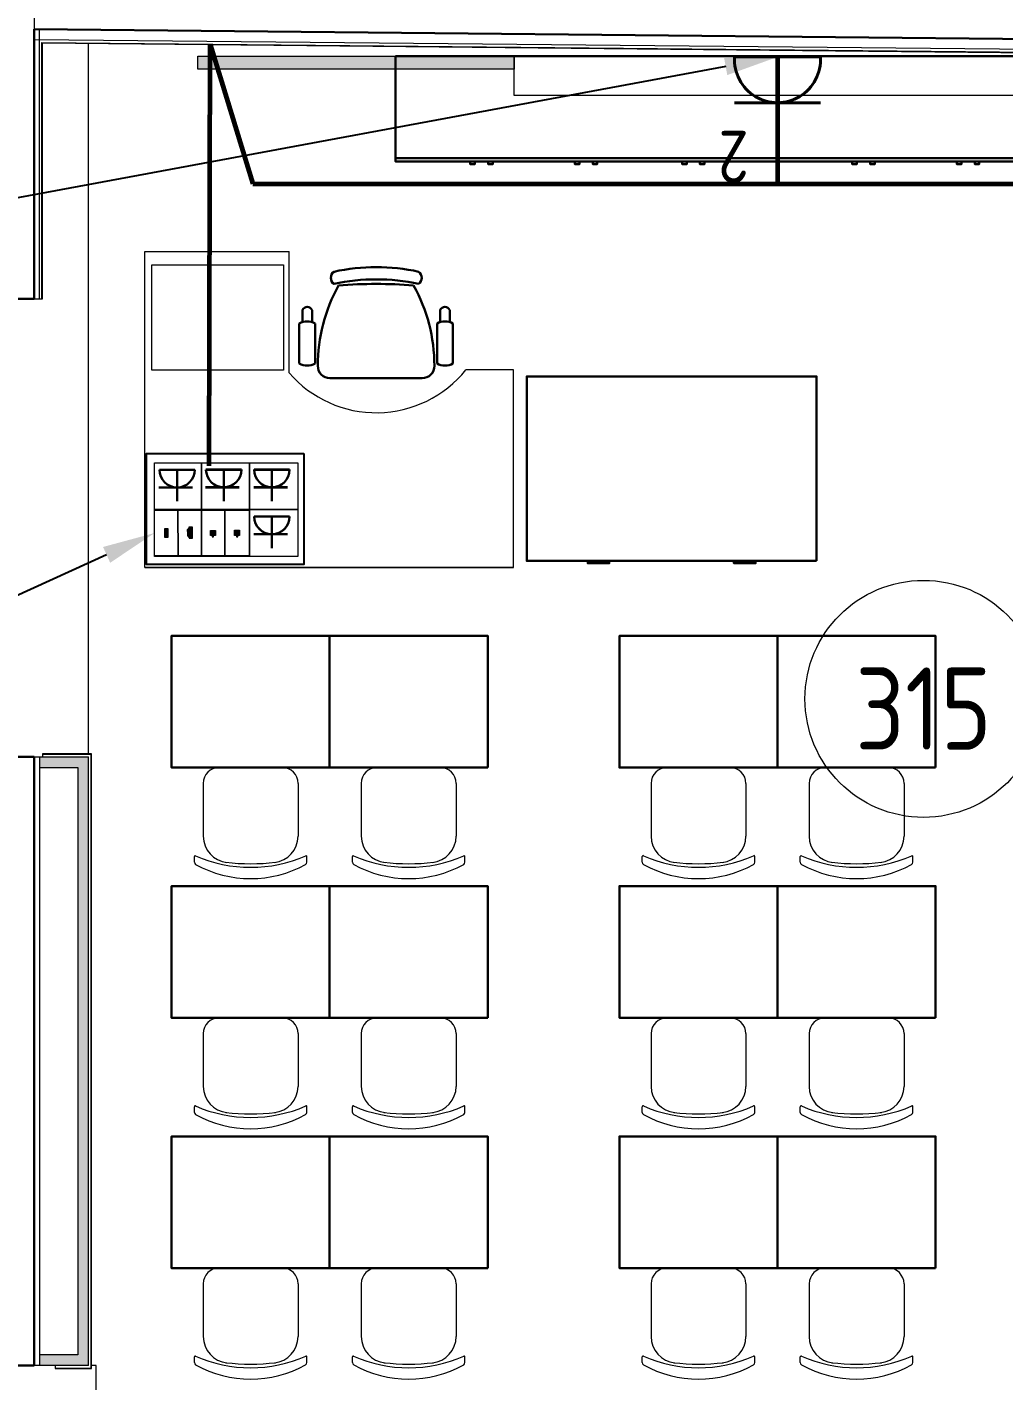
# Model space of a CAD drawing. Header units: millimetres. Extents: x -32 to 417638015, y -35 to 175284279.
# Drawn here: x 417125455 to 417129162, y 175263099 to 175268239 of the extents above; entities that cross this region are included whole.
import ezdxf
from ezdxf import colors
from ezdxf.entities.mleader import LeaderData, LeaderLine
from ezdxf.math import Vec2, Vec3

# ---------------------------------------------------------------- set-up
doc = ezdxf.new("R2010")
doc.units = ezdxf.units.MM
for name, color, linetype, lineweight in [('_ЭМ_В полу', 26, 'Кабель в трубе', 60), ('_ЭМ_гофра', 5, 'Continuous', 60), ('_ЭМ_ТХобщее_слой', 7, 'Continuous', 30), ('Аннотация', 7, 'Continuous', 18), ('Перекрытие', 7, 'Continuous', 18), ('Стены внутренние', 7, 'Continuous', 18), ('Стены несущие', 7, 'Continuous', 30), ('Стены отделка', 7, 'Continuous', 30), ('Стены штриховка', 7, 'Continuous', 9), ('ТХ', 5, 'Continuous', 0), ('ШТРИХОВКА', 252, 'Continuous', 15), ('Электро', 250, 'Continuous', 25), ('ЭМ', 5, 'Continuous', 40), ('ЭОМ_Кабель Быт. розеток', 5, 'Continuous', 30), ('ЭОМ_Кабель для СУП', 150, 'Continuous', 9)]:
    doc.layers.add(name, color=color, linetype=linetype, lineweight=lineweight)
for name, color, linetype in [('_ЭМ_Надписи', 7, 'Continuous'), ('PDF _СС_розетки', 7, 'Continuous'), ('ВНУТРЯНКА', 1, 'Continuous'), ('ЭОМ_Лотки рабочие', 5, 'Continuous')]:
    doc.layers.add(name, color=color, linetype=linetype)
doc.layers.add('PDF _ЭОМ _розетки', color=7, linetype='Continuous', true_color=0xeb0000)
doc.layers.add('Линии', color=7, linetype='Continuous', lineweight=9, true_color=0x00a600)
doc.styles.add('ELine', font='txt.shx')
doc.styles.add('GOST Common', font='GOST_Common.ttf', dxfattribs={"width": 0.9, "height": 349.9999999999996})
doc.styles.add('ЭОМ', font='isocpeur.ttf', dxfattribs={"width": 0.85, "height": 250})
doc.linetypes.add('TRAY', pattern='A,12.119257,["_",ELine,S=4.5,R=90,X=0,Y=-1.555839],0.750382,["_",ELine,S=4.5,R=0,X=0,Y=-0.8058489999999999],1.314849,["_",ELine,S=4.5,R=0,X=0,Y=-0.8058489999999999],2.250029,["_",ELine,S=4.5,R=90,X=0,Y=-1.555839],13.565483', length=30)
doc.linetypes.add('Кабель в трубе', pattern='A,8,[133,ltypeshp.shx,S=1,R=0,X=10,Y=1.3],-3,[130,ltypeshp.shx,S=1.5,R=-45,X=-1.5,Y=0],8', length=19)

# ---------------------------------------------------------------- blocks, each defined once
blk = doc.blocks.new('Стул ученич штабелир №5-7')
at = {"color": 0, "linetype": 'ByBlock', "lineweight": -2}
for p, q in [((-120.064222017827, -6.874120663269423e-05), (120.064222017827, 6.874120663269423e-05)), ((-120.0642220180016, -6.874130849610083e-05), (120.0642220177106, 6.874110476928763e-05)), ((-179.935777982173, -59.99993125879337), (-179.935777982173, -260.3112319844695)), ((-179.9357779823476, -59.99993125888795), (-179.9357779823476, -260.3112319845714)), ((180.064222017827, -59.99993125879337), (180.064222017827, -260.3112319844695)), ((180.0642220177106, -59.99993125888795), (180.0642220177106, -260.3112319845714)), ((-213.4357779821148, -359.0004116515302), (-213.4357779821148, -337.3406056039639)), ((-213.4357779822894, -359.0004116516247), (-213.4357779822894, -337.3406056040585)), ((213.564222017827, -359.0004116515302), (213.564222017827, -337.3406056039639)), ((213.5642220176524, -359.0004116516247), (213.5642220176524, -337.3406056040585))]:
    blk.add_line(p, q, dxfattribs=at)
for centre, radius, start, end in [((-119.9357779822312, -59.99993125879337), 60.00000000000227, 90, 180), ((-119.9357779823476, -59.99993125885157), 59.99999999995964, 90, 180), ((120.0642220178852, -59.99993125879337), 60.00000000000227, 0, 90), ((120.0642220177106, -59.99993125885157), 59.99999999995964, 0, 90), ((-79.93577798217302, -260.3112319844549), 100.0000000000176, 180, 264.2584419996841), ((-79.93577798234764, -260.3112319845568), 100.0000000000176, 180, 264.2584419996841), ((80.06422201782698, -260.3112319844549), 100.0000000000176, 275.7415580003159, 0), ((80.06422201765236, -260.3112319845568), 100.0000000000176, 275.7415580003159, 0), ((-210.435777982173, -337.3406056039494), 2.999999999983853, 63.89783268162118, 180), ((-210.4357779823476, -337.340605604044), 2.999999999983853, 63.89783268162118, 180), ((-203.435777982173, -359.0004116515447), 9.999999999989248, 180, 238.068250632605), ((-203.4357779823476, -359.0004116516466), 9.999999999989248, 180, 238.068250632605), ((0.06422201782697812, 142.3201924452005), 520.8201237039044, 246.3195110063149, 293.6804889936851), ((0.06422201765235513, 142.3201924450987), 520.8201237039044, 246.3195110063149, 293.6804889936851), ((0.06422201782697812, 435.5341415462426), 800.3966485555333, 263.2469772545854, 276.7530227454146), ((0.06422201765235513, 435.5341415461407), 800.3966485555333, 263.2469772545854, 276.7530227454146), ((203.564222017827, -359.0004116515447), 9.999999999989248, 301.931749367395, 0), ((203.5642220176524, -359.0004116516466), 9.999999999989248, 301.931749367395, 0), ((210.564222017827, -337.3406056039494), 2.999999999983853, 0, 116.1021673183788), ((210.5642220176524, -337.340605604044), 2.999999999983853, 0, 116.1021673183788), ((0.06422201782697812, 9.04909030158342), 430.5490215606072, 240.9916647866204, 299.0083352133797), ((0.06422201765235513, 9.049090301488832), 430.5490215606072, 240.9916647866204, 299.0083352133797)]:
    blk.add_arc(centre, radius, start, end, dxfattribs=at)
blk = doc.blocks.new('ТХ 3 этаж')
at = {"lineweight": 0}
h = blk.add_hatch(color=8, dxfattribs=at)
h.dxf.hatch_style = 1
h.paths.add_polyline_path([(2922.338593107823, 36469.92733539402), (2922.338593107823, 36419.92733539402), (1722.338593107823, 36419.92733539402), (1722.338593107823, 36469.92733539402)])
at = {"color": 8, "linetype": 'Continuous'}
for p, q in [((2472.338593107823, 36081.95482978265), (3922.338593107823, 36081.95482978265)), ((3922.338593107823, 36081.95482978265), (5372.338593107823, 36081.95482978265)), ((2119.181635890738, 35505.59457205894), (2119.202445652918, 35459.98352606368)), ((2155.927636401844, 35505.52037082083), (2155.922887542867, 35459.80755600292)), ((2641.609158208943, 35505.51928840444), (2641.616026802105, 35459.80647356069)), ((2678.357482541003, 35505.59332584875), (2678.336469476228, 35459.98227994662)), ((2107.164428974385, 35454.18807078718), (2107.16409204423, 35303.00714737229)), ((2167.391623633332, 35454.18793656171), (2167.391286703176, 35303.00701314659)), ((2630.147265663487, 35454.18690523907), (2630.146928733331, 35303.00598182395)), ((2690.372136832098, 35454.18677101849), (2690.371799901943, 35303.00584760361)), ((2223.689333705814, 35246.74426468794), (2573.848630950903, 35246.74348430388))]:
    blk.add_line(p, q, dxfattribs=at)
at = {"color": 8, "linetype": 'Continuous', "lineweight": 5}
for p, q in [((1520.450251940812, 34528.3391016224), (1520.450251940812, 35728.3391016224)), ((1520.450251940812, 35728.3391016224), (2068.3708270762, 35728.3391016224)), ((2068.3708270762, 35267.36527407204), (2068.3708270762, 35728.3391016224)), ((2920.450251940812, 35278.3391016224), (2739.55457325856, 35278.33910162246)), ((2920.450251940812, 34528.33910161076), (2920.450251940812, 35278.33910161076)), ((2920.450251940812, 34528.3391016224), (2920.450251940812, 35278.3391016224)), ((2920.450251940812, 34528.33910161076), (1520.450251940812, 34528.3391016224)), ((1520.450251940812, 34528.3391016224), (2920.450251940812, 34528.3391016224))]:
    blk.add_line(p, q, dxfattribs=at)
at = {"color": 8, "lineweight": 0}
blk.add_lwpolyline([(2922.338593107823, 36469.92733539402), (2922.338593107823, 36419.92733539402), (1722.338593107823, 36419.92733539402), (1722.338593107823, 36469.92733539402), (2922.338593107823, 36469.92733539402)], dxfattribs=at)
at = {"color": 8, "linetype": 'Continuous'}
for points in [[(2472.338593107823, 36469.92733539402), (2472.338593107823, 36069.92733539402), (3922.338593107823, 36069.92733539402), (3922.338593107823, 36469.92733539402)], [(3922.338593107823, 36469.92733539402), (3922.338593107823, 36069.92733539402), (5372.338593107823, 36069.92733539402), (5372.338593107823, 36469.92733539402)], [(2773.681003302976, 36069.92733539402), (2756.303333513148, 36069.92733539402), (2756.303333513148, 36059.70590186812), (2773.681003302976, 36059.70590186812)], [(2841.359557517513, 36069.92733539402), (2823.981887727685, 36069.92733539402), (2823.981887727685, 36059.70590186812), (2841.359557517513, 36059.70590186812)], [(3170.570452174346, 36069.92733539402), (3153.192782384518, 36069.92733539402), (3153.192782384518, 36059.70590186812), (3170.570452174346, 36059.70590186812)], [(3238.249006388884, 36069.92733539402), (3220.871336599055, 36069.92733539402), (3220.871336599055, 36059.70590186812), (3238.249006388884, 36059.70590186812)], [(3577.593226135417, 36069.92733539402), (3560.215556345589, 36069.92733539402), (3560.215556345589, 36059.70590186812), (3577.593226135417, 36059.70590186812)], [(3645.271780349954, 36069.92733539402), (3627.894110560126, 36069.92733539402), (3627.894110560126, 36059.70590186812), (3645.271780349954, 36059.70590186812)], [(4223.681003302976, 36069.92733539402), (4206.303333513148, 36069.92733539402), (4206.303333513148, 36059.70590186812), (4223.681003302976, 36059.70590186812)], [(4291.359557517513, 36069.92733539402), (4273.981887727685, 36069.92733539402), (4273.981887727685, 36059.70590186812), (4291.359557517513, 36059.70590186812)], [(4620.570452174346, 36069.92733539402), (4603.192782384518, 36069.92733539402), (4603.192782384518, 36059.70590186812), (4620.570452174346, 36059.70590186812)], [(4688.249006388884, 36069.92733539402), (4670.871336599055, 36069.92733539402), (4670.871336599055, 36059.70590186812), (4688.249006388884, 36059.70590186812)], [(4070.450251940812, 34553.3391016224), (2970.450251940812, 34553.3391016224), (2970.450251940812, 35253.3391016224), (4070.450251940812, 35253.3391016224)]]:
    blk.add_lwpolyline(points, close=True, dxfattribs=at)
at = {"color": 8, "linetype": 'Continuous', "lineweight": 5}
for points in [[(4922.338593107823, 36319.92733539408), (2922.338593107823, 36319.92733539408), (2922.338593107823, 36469.92733539402), (4922.338593107823, 36469.92733539402)], [(1546.867960969277, 35677.08418101066), (2046.867960969277, 35677.08418101066), (2046.867960969277, 35277.08418101066), (1546.867960969277, 35277.08418101066)]]:
    blk.add_lwpolyline(points, close=True, dxfattribs=at)
at = {"color": 8, "linetype": 'Continuous'}
for points in [[(3283.725840869301, 34553.3391016224), (3283.725840869301, 34544.34938130836), (3201.905289170274, 34544.34938130836), (3201.905289170274, 34553.3391016224)], [(3757.174663012323, 34553.3391016224), (3757.174663012323, 34544.34938130836), (3838.995214711351, 34544.34938130836), (3838.995214711351, 34553.3391016224)]]:
    blk.add_lwpolyline(points, dxfattribs=at)
at = {"color": 8}
for points in [[(2222.450251940812, 33768.33910162229), (1622.450251940812, 33768.33910162229), (1622.450251940812, 34268.3391016224), (2222.450251940812, 34268.3391016224)], [(2822.450251941278, 33768.33910162229), (2222.450251941278, 33768.33910162229), (2222.450251941278, 34268.3391016224), (2822.450251941278, 34268.3391016224)], [(3922.450251941278, 33768.33910162229), (3322.450251941278, 33768.33910162229), (3322.450251941278, 34268.3391016224), (3922.450251941278, 34268.3391016224)], [(4522.450251941744, 33768.33910162229), (3922.450251941744, 33768.33910162229), (3922.450251941744, 34268.3391016224), (4522.450251941744, 34268.3391016224)], [(2222.450251940812, 32818.33910162229), (1622.450251940812, 32818.33910162229), (1622.450251940812, 33318.3391016224), (2222.450251940812, 33318.3391016224)], [(2822.450251941278, 32818.33910162229), (2222.450251941278, 32818.33910162229), (2222.450251941278, 33318.3391016224), (2822.450251941278, 33318.3391016224)], [(3922.450251941278, 32818.33910162229), (3322.450251941278, 32818.33910162229), (3322.450251941278, 33318.3391016224), (3922.450251941278, 33318.3391016224)], [(4522.450251941744, 32818.33910162229), (3922.450251941744, 32818.33910162229), (3922.450251941744, 33318.3391016224), (4522.450251941744, 33318.3391016224)], [(2222.450251940812, 31868.33910162182), (1622.450251940812, 31868.33910162182), (1622.450251940812, 32368.33910162194), (2222.450251940812, 32368.33910162194)], [(2822.450251941278, 31868.33910162182), (2222.450251941278, 31868.33910162182), (2222.450251941278, 32368.33910162194), (2822.450251941278, 32368.33910162194)], [(3922.450251941278, 31868.33910162182), (3322.450251941278, 31868.33910162182), (3322.450251941278, 32368.33910162194), (3922.450251941278, 32368.33910162194)], [(4522.450251941744, 31868.33910162182), (3922.450251941744, 31868.33910162182), (3922.450251941744, 32368.33910162194), (4522.450251941744, 32368.33910162194)]]:
    blk.add_lwpolyline(points, close=True, dxfattribs=at)
at = {"color": 8, "linetype": 'Continuous'}
for centre, radius, start, end in [((2254.836571962689, 35627.89095458743), 28.12327221800075, 124.29147231177, 235.7082723040991), ((2399.481464443379, 34874.57415110158), 747.5137961953538, 77.6019923053718, 102.3977723137098), ((2399.48156800837, 34921.04395910219), 747.5137961953548, 77.6019923053718, 102.3977723137098), ((2544.129714688868, 35627.89030985307), 28.12280751992464, 304.2900723023849, 55.70964231347127), ((2802.17581709387, 35295.21307632729), 624.4633710530684, 150.9067723083456, 180.1214723106648), ((2399.479164840828, 33842.73994633631), 1761.918570076576, 85.39382231398093, 94.65462231093323), ((1995.37165757746, 35295.21789495274), 624.4533800444574, 359.8779723083235, 29.10589230429229), ((2137.569719765219, 35497.00133418251), 20.23648610886494, 24.8954523088358, 155.335372313315), ((2659.999565904378, 35497.07428921043), 20.23648610886201, 24.8954523088358, 155.335372313315), ((2137.279076571926, 35404.16813468921), 58.38480618133872, 58.9509823097884, 121.0487723109842), ((2660.259589770925, 35404.16696914617), 58.38485265115693, 58.95101230724548, 121.0487723109842), ((2137.27896259597, 35353.02694923949), 58.38482941624959, 238.9509723039595, 301.0487723109841), ((2223.094621370896, 35292.15618883498), 45.41608186922892, 177.8134723070786, 270.7478723090622), ((2574.441222209891, 35292.15517345571), 45.4158030504315, 269.2518723107988, 2.186637302556268), ((2660.259475794795, 35353.0257836965), 58.38480618134817, 238.9509723039595, 301.0487723109841)]:
    blk.add_arc(centre, radius, start, end, dxfattribs=at)
at = {"color": 8, "linetype": 'Continuous', "lineweight": 5}
blk.add_arc((2399.386860942177, 35552.72071129642), 437.0347128431037, 220.763286195209, 321.1101143180343, dxfattribs=at)
at = {"layer": 'ТХ', "color": 8, "lineweight": 0}
for p in [(1922.450251940812, 33768.33910162229), (2522.450251941278, 33768.33910162229), (3622.450251941278, 33768.33910162229), (4222.450251941744, 33768.33910162229), (1922.450251940812, 32818.33910162229), (2522.450251941278, 32818.33910162229), (3622.450251941278, 32818.33910162229), (4222.450251941744, 32818.33910162229), (1922.450251940812, 31868.33910162229), (2522.450251941278, 31868.33910162229), (3622.450251941278, 31868.33910162229), (4222.450251941744, 31868.33910162229)]:
    blk.add_blockref('Стул ученич штабелир №5-7', p, dxfattribs=at)
blk = doc.blocks.new('План 3 этажа')
at = {"layer": 'Стены внутренние'}
for points in [[(-5890.4450019293, 33887.15529241611), (-5744.233739516174, 33887.15529241611), (-5744.233739516174, 33927.15529241611), (-5890.4450019293, 33927.15529241611), (-5890.4450019293, 33911.67296188835)], [(-5704.233739516174, 31657.15477020886), (-5704.233739516174, 33927.15529241611), (-5744.233739516174, 33926.16902250962), (-5744.233739516174, 31657.15477020886)], [(-5890.4450019293, 31617.15477020885), (-5704.233739516174, 31618.15477020886), (-5704.233739516174, 31657.15477020886), (-5890.4450019293, 31657.15477020886), (-5890.4450019293, 31618.15477020886)]]:
    blk.add_hatch(color=8, dxfattribs=at).paths.add_polyline_path(points)
at = {"layer": 'Линии', "color": 8}
blk.add_circle((-2534.243438253921, 34147.82671357522), 450.0000000000006, dxfattribs=at)
at = {"layer": 'Перекрытие', "color": 8}
for p, q in [((-5704.233739516174, 33939.15529241606), (-5704.233739516116, 36636.51116681625)), ((-5830.4450019293, 31616.67477020882), (-6240.445001930231, 31616.67477020882)), ((-5674.233739516174, 31616.67477020882), (-5692.329739516194, 31616.67477020882)), ((-5674.233739516174, 29028.13310999394), (-5674.233739516174, 31616.67477020882))]:
    blk.add_line(p, q, dxfattribs=at)
at = {"layer": 'Стены несущие', "color": 8}
for p, q in [((-5910.4450019293, 36690.51132294663), (247.3426762535237, 36629.15373797668)), ((-5910.4450019293, 36690.51132294663), (-5910.4450019293, 35667.15529241607)), ((-6240.445001930289, 35667.15529241607), (-5910.4450019293, 35667.15529241607)), ((-5910.4450019293, 33927.15529241606), (-6240.445001930289, 33927.15529241606)), ((-5910.4450019293, 31617.15477020882), (-5910.4450019293, 33927.15529241606)), ((-6240.445001930289, 31617.15477020882), (-5910.4450019293, 31617.15477020882))]:
    blk.add_line(p, q, dxfattribs=at)
at = {"layer": 'Стены отделка', "color": 8, "lineweight": 9}
for p, q in [((-5890.4450019293, 36690.08818086299), (-5910.4450019293, 36690.08818086299)), ((-5908.878738684463, 36690.49571634646), (-5909.27728791954, 36650.4977019144)), ((227.3426762535237, 36589.35103682006), (-5909.27728791954, 36650.4977019144)), ((-5890.4450019293, 36640.3095563536), (-5890.4450019293, 36690.08818086299)), ((-5878.4450019293, 36638.18988636434), (215.3426762535237, 36577.47001182604)), ((-5878.4450019293, 35667.15529241607), (-5878.4450019293, 36638.18988636434)), ((-5910.4450019293, 35667.15529241607), (-5878.4450019293, 35667.15529241607)), ((-5890.4450019293, 35668.15529241607), (-5890.4450019293, 35667.15529241607)), ((-5910.4450019293, 33927.15529241606), (-5704.233739516174, 33927.15529241606)), ((-5890.4450019293, 33927.15529241607), (-5890.4450019293, 31657.15477020882)), ((-5694.233739516174, 33939.15529241606), (-5878.4450019293, 33939.15529241606)), ((-5878.4450019293, 33939.15529241606), (-5878.4450019293, 33927.15529241606)), ((-5704.233739516174, 31617.15477020882), (-5704.233739516174, 33927.15529241606)), ((-5692.233739516174, 31607.15477020882), (-5692.233739516174, 33937.15529241606)), ((-5890.4450019293, 33887.15529241607), (-5744.233739516174, 33887.15529241606)), ((-5744.233739516174, 33887.15529241606), (-5744.233739516174, 31657.15477020882)), ((-5910.4450019293, 31617.15477020882), (-5910.4450019293, 31617.15477020882)), ((-5704.233739516174, 31617.15477020882), (-5910.4450019293, 31617.15477020882)), ((-5744.233739516174, 31657.15477020882), (-5890.4450019293, 31657.15477020882)), ((-5890.4450019293, 31657.15477020882), (-5890.4450019293, 31617.15477020882)), ((-5830.4450019293, 31617.15477020882), (-5830.4450019293, 31605.15477020882)), ((-5830.4450019293, 31605.15477020882), (-5694.233739516174, 31605.15477020882))]:
    blk.add_line(p, q, dxfattribs=at)
at = {"layer": 'Стены штриховка', "color": 8}
for p, q in [((-5910.4450019293, 37070.53018677846), (-5910.4450019293, 36690.51132294663)), ((-5890.4450019293, 35668.15529241607), (-5890.4450019293, 36640.3095563536)), ((-5880.4450019293, 36640.20991409865), (217.3426762535237, 36579.45018265837)), ((-5880.4450019293, 35667.15529241607), (-5880.4450019293, 36640.20991409865)), ((-5692.233739516174, 33937.15529241606), (-5878.4450019293, 33937.15529241606)), ((-5694.233739516174, 31605.15477020882), (-5694.233739516174, 33939.15529241606)), ((-5692.233739516174, 33939.15529241606), (-5694.233739516174, 33939.15529241606)), ((-5692.233739516174, 33937.15529241606), (-5692.233739516174, 33939.15529241606)), ((-5830.4450019293, 31607.15477020882), (-5692.233739516174, 31607.15477020882)), ((-5694.233739516174, 31605.15477020882), (-5692.233739516174, 31605.15477020882)), ((-5692.233739516174, 31605.15477020882), (-5692.233739516174, 31607.15477020882))]:
    blk.add_line(p, q, dxfattribs=at)
at = {"layer": 'ЭОМ_Лотки рабочие'}
blk.add_blockref('ТХ 3 этаж', (-7010.895253870607, 118.5421783487909), dxfattribs=at)
at = {"layer": 'Аннотация', "color": 8, "lineweight": 9, "insert": (-2534.243438253921, 34110.87859331648), "char_height": 312.5000000000001, "width": 305.5054213721061, "attachment_point": 5, "line_spacing_factor": 1.022765581104984, "style": 'GOST Common'}
blk.add_mtext('315', dxfattribs=at)
blk = doc.blocks.new('_ЭМ_ТХ2_3 этаж_нов')
at = {"lineweight": 0}
h = blk.add_hatch(color=8, dxfattribs=at)
h.dxf.hatch_style = 1
h.paths.add_polyline_path([(1904.535309945524, 36434.56770345082), (1904.535309945524, 36384.56770345082), (704.5353099455242, 36384.56770345082), (704.5353099455242, 36434.56770345082)])
at = {"color": 8, "linetype": 'Continuous'}
for p, q in [((1454.535309945524, 36046.59519783945), (2904.535309945524, 36046.59519783945)), ((2904.535309945524, 36046.59519783945), (4354.535309945524, 36046.59519783945)), ((1101.378352728439, 35470.23494011573), (1101.399162490619, 35424.62389412046)), ((1138.124353239546, 35470.16073887762), (1138.119604380568, 35424.44792405971)), ((1623.805875046644, 35470.15965646123), (1623.812743639806, 35424.44684161748)), ((1660.554199378705, 35470.23369390554), (1660.533186313929, 35424.62264800341)), ((1089.361145812087, 35418.82843884396), (1089.360808881931, 35267.64751542908)), ((1149.588340471033, 35418.8283046185), (1149.588003540877, 35267.64738120338)), ((1612.343982501188, 35418.82727329586), (1612.343645571033, 35267.64634988074)), ((1672.5688536698, 35418.82713907528), (1672.568516739644, 35267.6462156604)), ((1205.886050543515, 35211.38463274472), (1556.045347788604, 35211.38385236067))]:
    blk.add_line(p, q, dxfattribs=at)
at = {"color": 8, "linetype": 'Continuous', "lineweight": 5}
for p, q in [((502.6469687785138, 34492.97946967917), (502.6469687785138, 35692.97946967917)), ((502.6469687785138, 35692.97946967917), (1050.567543913901, 35692.97946967917)), ((1050.567543913901, 35232.0056421288), (1050.567543913901, 35692.97946967917)), ((1902.646968778514, 35242.97946967917), (1721.751290096261, 35242.97946967922)), ((1902.646968778514, 34492.97946966752), (1902.646968778514, 35242.97946966752)), ((1902.646968778514, 34492.97946967917), (1902.646968778514, 35242.97946967917)), ((1902.646968778514, 34492.97946966752), (502.6469687785138, 34492.97946967917)), ((502.6469687785138, 34492.97946967917), (1902.646968778514, 34492.97946967917))]:
    blk.add_line(p, q, dxfattribs=at)
at = {"color": 8, "lineweight": 0}
blk.add_lwpolyline([(1904.535309945524, 36434.56770345082), (1904.535309945524, 36384.56770345082), (704.5353099455242, 36384.56770345082), (704.5353099455242, 36434.56770345082), (1904.535309945524, 36434.56770345082)], dxfattribs=at)
at = {"color": 8, "linetype": 'Continuous'}
for points in [[(1454.535309945524, 36434.56770345082), (1454.535309945524, 36034.56770345082), (2904.535309945524, 36034.56770345082), (2904.535309945524, 36434.56770345082)], [(2904.535309945524, 36434.56770345082), (2904.535309945524, 36034.56770345082), (4354.535309945524, 36034.56770345082), (4354.535309945524, 36434.56770345082)], [(1755.877720140677, 36034.56770345082), (1738.500050350849, 36034.56770345082), (1738.500050350849, 36024.34626992491), (1755.877720140677, 36024.34626992491)], [(1823.556274355215, 36034.56770345082), (1806.178604565386, 36034.56770345082), (1806.178604565386, 36024.34626992491), (1823.556274355215, 36024.34626992491)], [(2152.767169012048, 36034.56770345082), (2135.389499222219, 36034.56770345082), (2135.389499222219, 36024.34626992491), (2152.767169012048, 36024.34626992491)], [(2220.445723226585, 36034.56770345082), (2203.068053436757, 36034.56770345082), (2203.068053436757, 36024.34626992491), (2220.445723226585, 36024.34626992491)], [(2559.789942973119, 36034.56770345082), (2542.41227318329, 36034.56770345082), (2542.41227318329, 36024.34626992491), (2559.789942973119, 36024.34626992491)], [(2627.468497187656, 36034.56770345082), (2610.090827397828, 36034.56770345082), (2610.090827397828, 36024.34626992491), (2627.468497187656, 36024.34626992491)], [(3205.877720140677, 36034.56770345082), (3188.500050350849, 36034.56770345082), (3188.500050350849, 36024.34626992491), (3205.877720140677, 36024.34626992491)], [(3273.556274355215, 36034.56770345082), (3256.178604565386, 36034.56770345082), (3256.178604565386, 36024.34626992491), (3273.556274355215, 36024.34626992491)], [(3602.767169012048, 36034.56770345082), (3585.389499222219, 36034.56770345082), (3585.389499222219, 36024.34626992491), (3602.767169012048, 36024.34626992491)], [(3670.445723226585, 36034.56770345082), (3653.068053436757, 36034.56770345082), (3653.068053436757, 36024.34626992491), (3670.445723226585, 36024.34626992491)], [(3052.646968778514, 34517.97946967917), (1952.646968778514, 34517.97946967917), (1952.646968778514, 35217.97946967917), (3052.646968778514, 35217.97946967917)]]:
    blk.add_lwpolyline(points, close=True, dxfattribs=at)
at = {"color": 8, "linetype": 'Continuous', "lineweight": 5}
for points in [[(3904.535309945524, 36284.56770345083), (1904.535309945524, 36284.56770345083), (1904.535309945524, 36434.56770345082), (3904.535309945524, 36434.56770345082)], [(529.0646778069786, 35641.72454906742), (1029.064677806979, 35641.72454906742), (1029.064677806979, 35241.72454906742), (529.0646778069786, 35241.72454906742)]]:
    blk.add_lwpolyline(points, close=True, dxfattribs=at)
at = {"color": 8, "linetype": 'Continuous'}
for points in [[(2265.922557707003, 34517.97946967917), (2265.922557707003, 34508.98974936512), (2184.102006007975, 34508.98974936512), (2184.102006007975, 34517.97946967917)], [(2739.371379850025, 34517.97946967917), (2739.371379850025, 34508.98974936512), (2821.191931549052, 34508.98974936512), (2821.191931549052, 34517.97946967917)]]:
    blk.add_lwpolyline(points, dxfattribs=at)
at = {"color": 8}
for points in [[(1204.646968778514, 33732.97946967906), (604.6469687785138, 33732.97946967906), (604.6469687785138, 34232.97946967917), (1204.646968778514, 34232.97946967917)], [(1804.646968778979, 33732.97946967906), (1204.646968778979, 33732.97946967906), (1204.646968778979, 34232.97946967917), (1804.646968778979, 34232.97946967917)], [(2904.646968778979, 33732.97946967906), (2304.646968778979, 33732.97946967906), (2304.646968778979, 34232.97946967917), (2904.646968778979, 34232.97946967917)], [(3504.646968779445, 33732.97946967906), (2904.646968779445, 33732.97946967906), (2904.646968779445, 34232.97946967917), (3504.646968779445, 34232.97946967917)], [(1204.646968778514, 32782.97946967906), (604.6469687785138, 32782.97946967906), (604.6469687785138, 33282.97946967917), (1204.646968778514, 33282.97946967917)], [(1804.646968778979, 32782.97946967906), (1204.646968778979, 32782.97946967906), (1204.646968778979, 33282.97946967917), (1804.646968778979, 33282.97946967917)], [(2904.646968778979, 32782.97946967906), (2304.646968778979, 32782.97946967906), (2304.646968778979, 33282.97946967917), (2904.646968778979, 33282.97946967917)], [(3504.646968779445, 32782.97946967906), (2904.646968779445, 32782.97946967906), (2904.646968779445, 33282.97946967917), (3504.646968779445, 33282.97946967917)], [(1204.646968778514, 31832.9794696786), (604.6469687785138, 31832.9794696786), (604.6469687785138, 32332.9794696787), (1204.646968778514, 32332.9794696787)], [(1804.646968778979, 31832.9794696786), (1204.646968778979, 31832.9794696786), (1204.646968778979, 32332.9794696787), (1804.646968778979, 32332.9794696787)], [(2904.646968778979, 31832.9794696786), (2304.646968778979, 31832.9794696786), (2304.646968778979, 32332.9794696787), (2904.646968778979, 32332.9794696787)], [(3504.646968779445, 31832.9794696786), (2904.646968779445, 31832.9794696786), (2904.646968779445, 32332.9794696787), (3504.646968779445, 32332.9794696787)]]:
    blk.add_lwpolyline(points, close=True, dxfattribs=at)
at = {"color": 8, "linetype": 'Continuous'}
for centre, radius, start, end in [((1381.678284846072, 34885.68432715898), 747.5137961953548, 77.60199230510328, 102.3977723139783), ((1237.03328880039, 35592.53132264422), 28.12327221800075, 124.2914723101201, 235.7082723052254), ((1381.67818128108, 34839.21451915837), 747.5137961953538, 77.60199230510328, 102.3977723139783), ((1526.32643152657, 35592.53067790986), 28.12280751992464, 304.2900723028869, 55.70964231442149), ((1784.372533931572, 35259.85344438408), 624.4633710530684, 150.9067723080416, 180.1214723106643), ((1381.67588167853, 33807.3803143931), 1761.918570076576, 85.3938223140479, 94.65462231089937), ((977.5683744151611, 35259.85826300955), 624.4533800444574, 359.877972308325, 29.105892302794), ((1119.76643660292, 35461.6417022393), 20.23648610886494, 24.89545231006347, 155.3353723118577), ((1642.196282742079, 35461.71465726722), 20.23648610886201, 24.89545231006347, 155.3353723118577), ((1119.475793409627, 35368.80850274596), 58.38480618133872, 58.95098230891718, 121.048772312377), ((1642.456306608627, 35368.80733720296), 58.38485265115693, 58.95101230680429, 121.048772312377), ((1119.475679433672, 35317.66731729628), 58.38482941624959, 238.9509723045934, 301.048772312377), ((1642.456192632497, 35317.66615175329), 58.38480618134817, 238.9509723045934, 301.048772312377), ((1205.291338208597, 35256.79655689174), 45.41608186922892, 177.8134723070741, 270.7478723090622), ((1556.637939047592, 35256.79554151246), 45.4158030504315, 269.2518723108097, 2.186637302555273)]:
    blk.add_arc(centre, radius, start, end, dxfattribs=at)
at = {"color": 8, "linetype": 'Continuous', "lineweight": 5}
blk.add_arc((1381.583577779878, 35517.36107935318), 437.0347128431037, 220.7632861937344, 321.1101143198557, dxfattribs=at)
at = {"layer": 'ТХ', "color": 8, "lineweight": 0}
for p in [(904.6469687785138, 33732.97946967906), (1504.646968778979, 33732.97946967906), (2604.646968778979, 33732.97946967906), (3204.646968779445, 33732.97946967906), (904.6469687785138, 32782.97946967906), (1504.646968778979, 32782.97946967906), (2604.646968778979, 32782.97946967906), (3204.646968779445, 32782.97946967906), (904.6469687785138, 31832.97946967906), (1504.646968778979, 31832.97946967906), (2604.646968778979, 31832.97946967906), (3204.646968779445, 31832.97946967906)]:
    blk.add_blockref('Стул ученич штабелир №5-7', p, dxfattribs=at)
blk = doc.blocks.new('розетк для люка')
at = {"layer": 'ВНУТРЯНКА', "color": 5, "lineweight": 30, "ltscale": 100, "transparency": 33554687}
blk.add_line((-67.11747854948044, -58.844417036511), (-67.11747854948044, 69.0245871595107), dxfattribs=at)
at = {"layer": 'Электро', "color": 5, "lineweight": 30, "transparency": 33554687}
for p, q in [((0, 67.26808135141619), (0, -67.26808135141619)), ((0, 0.0003593091387301683), (-120.061785097234, 0.0003593091387301683))]:
    blk.add_line(p, q, dxfattribs=at)
blk.add_ellipse((0.1495329299941659, 0), major_axis=(47.56583400309081, 47.56583400309035), ratio=0.9999999999999749, start_param=0.7876211000824064, end_param=3.924767880302308, dxfattribs=at)
blk = doc.blocks.new('Люк на 6 мест')
h = blk.add_hatch(color=256)
h.dxf.hatch_style = 1
h.paths.add_polyline_path([(-284.6164134591818, 515.7474190315988), (-284.5652974923141, 526.8375173213717), (-319.1556172966957, 526.9969494201068), (-319.2067332635634, 515.906851130334)])
h = blk.add_hatch(color=256)
h.dxf.hatch_style = 1
h.paths.add_polyline_path([(-323.7025677859856, 435.0548833542289), (-323.7022941317482, 435.1142552340189), (-313.005850428257, 442.7868896221062), (-289.0984504525622, 442.7241952550849), (-279.4343289099706, 434.9577158932825), (-279.4340552561989, 435.0170877726068), (-279.3240828458293, 422.808255480255), (-323.5925953751503, 422.8460510616442)])
h = blk.add_hatch(color=256)
h.dxf.hatch_style = 1
h.paths.add_polyline_path([(-311.7315014389605, 334.8334641364127), (-311.7421021068731, 341.7084559640571), (-317.2420955689886, 341.6999754296339), (-317.2505761034117, 347.1999688908181), (-311.750582641529, 347.2084494252413), (-311.7611833096744, 354.0834412533513), (-292.5112061932014, 354.1131231245308), (-292.4815243222547, 334.8631460071265)])
h = blk.add_hatch(color=256)
h.dxf.hatch_style = 1
h.paths.add_polyline_path([(-311.2660800683661, 243.1889807875316), (-311.2766807362786, 250.063972615176), (-316.7766741983942, 250.0554920807529), (-316.7851547328173, 255.5554855419371), (-311.2851612709346, 255.5639660763602), (-311.29576193908, 262.4389579044703), (-292.0457848226069, 262.4686397756498), (-292.0161029516603, 243.2186626582454)])
for p, q in [((-323.7025677855199, 435.0548833542289), (-323.7022941317482, 435.1142552340189)), ((-323.5925953751503, 422.8460510616442), (-323.7025677855199, 435.0548833542289)), ((-279.3240828458293, 422.808255480255), (-323.5925953751503, 422.8460510616442)), ((-289.0984504525622, 442.7241952550849), (-296.8204412725827, 442.7122885844456)), ((-296.8204412725827, 442.7122885844456), (-296.8085346021762, 434.9902977641923)), ((-289.0865437821558, 435.0022044345988), (-289.0984504525622, 442.7241952550849)), ((-289.0865437821558, 435.0022044345988), (-279.4340552561989, 435.0170877726068)), ((-279.4340552561989, 435.0170877726068), (-279.3240828458293, 422.808255480255))]:
    blk.add_line(p, q)
for points in [[(-215.4657629050489, 477.0801654207753), (-388.3062678503629, 476.7635674309568), (-388.3062678503629, 565.6642030309304), (-215.4657629050489, 565.9808010207489)], [(-284.5652974918485, 526.8375173213717), (-284.6164134587161, 515.7474190315988), (-319.2067332635634, 515.906851130334), (-319.1556172966957, 526.9969494201068)], [(-215.4657629050489, 388.1795298208017), (-388.3062678503629, 387.8629318309831), (-388.3062678503629, 476.7635674309568), (-215.4657629050489, 477.0801654207753)], [(-215.4657629050489, 299.2788942208281), (-388.3062678503629, 298.9622962310095), (-388.3062678503629, 387.8629318309831), (-215.4657629050489, 388.1795298208017)], [(-215.8419085670903, 205.4565212957386), (-388.6824135124043, 205.1399233059201), (-388.3062678503629, 298.9631910803387), (-215.4657629050489, 299.2797890701572)]]:
    blk.add_lwpolyline(points, close=True)
for points in [[(-311.750582641529, 347.2084494252413), (-317.2505761034117, 347.1999688908181), (-317.2420955689886, 341.6999754296339), (-311.7421021068731, 341.7084559640571)], [(-311.750582641529, 347.2084494252413), (-311.7611833096744, 354.0834412533513), (-292.5112061932014, 354.1131231245308)], [(-292.5112061932014, 354.1131231245308), (-292.4815243222547, 334.8631460071265), (-311.7315014389605, 334.8334641364127), (-311.7421021068731, 341.7084559640571)], [(-311.2851612709346, 255.5639660763602), (-311.29576193908, 262.4389579044703), (-292.0457848226069, 262.4686397756498)], [(-292.0457848226069, 262.4686397756498), (-292.0161029516603, 243.2186626582454), (-311.2660800683661, 243.1889807875316), (-311.2766807362786, 250.063972615176)], [(-311.2851612709346, 255.5639660763602), (-316.7851547328173, 255.5554855419371), (-316.7766741983942, 250.0554920807529), (-311.2766807362786, 250.063972615176)]]:
    blk.add_lwpolyline(points)
at = {"layer": 'PDF _СС_розетки', "linetype": 'Continuous', "lineweight": 20, "transparency": 33554687}
for points in [[(-391.1627966398373, 565.9808010207489), (-213.3615254396573, 565.9808010207489), (-213.3615254396573, 388.1795298208017), (-391.1627966398373, 388.1795298208017)], [(-391.1627966398373, 388.1795298208017), (-213.3615254396573, 388.1795298208017), (-213.3615254396573, 205.2982223008294), (-391.1627966398373, 205.2982223008294)], [(-391.1627966398373, 388.1795298208017), (-213.3615254396573, 388.1795298208017), (-213.3615254396573, 205.2982223008294), (-391.1627966398373, 205.2982223008294)], [(-391.1627966398373, 205.2982223008294), (-213.3615254396573, 205.2982223008294), (-213.3615254396573, 22.41691478085704), (-391.1627966398373, 22.41691478085704)]]:
    blk.add_lwpolyline(points, close=True, dxfattribs=at)
at = {"layer": 'PDF _ЭОМ _розетки', "color": 3, "linetype": 'Continuous', "lineweight": 25, "transparency": 33554687}
blk.add_lwpolyline([(0, 0), (-421.6430145595223, 0), (-421.6430145595223, 596.4610189408995), (0, 596.4610189408995)], close=True, dxfattribs=at)
at = {"layer": 'PDF _ЭОМ _розетки', "color": 7, "linetype": 'Continuous', "lineweight": 20, "transparency": 33554687}
for points in [[(-35.56025423947722, 388.1795298208017), (-213.3615254396573, 388.1795298208017), (-213.3615254396573, 565.9808010207489), (-35.56025423947722, 565.9808010207489)], [(-35.56025423947722, 205.2982223008294), (-213.3615254396573, 205.2982223008294), (-213.3615254396573, 388.1795298208017), (-35.56025423947722, 388.1795298208017)], [(-35.56025423947722, 22.41691478085704), (-213.3615254396573, 22.41691478085704), (-213.3615254396573, 205.2982223008294), (-35.56025423947722, 205.2982223008294)]]:
    blk.add_lwpolyline(points, close=True, dxfattribs=at)
at = {"layer": 'ВНУТРЯНКА', "color": 5, "lineweight": 30, "ltscale": 100, "transparency": 33554687}
for p, q in [((-128.9823544034734, 244.7195189581253), (-128.9823544034734, 372.5885231543798)), ((-128.8328214734793, 244.7195189581253), (-128.8328214734793, 372.588523154147)), ((-306.7836256036535, 61.83821143815294), (-306.7836256036535, 189.7072156344075)), ((-306.6340926736593, 61.83821143815294), (-306.6340926736593, 189.7072156341746)), ((-128.8328214734793, 61.83821143815294), (-128.8328214734793, 189.7072156341746))]:
    blk.add_line(p, q, dxfattribs=at)
at = {"layer": 'ВНУТРЯНКА', "color": 1, "lineweight": 30, "ltscale": 100, "transparency": 33554687}
blk.add_line((-128.9823544034734, 61.83821143815294), (-128.9823544034734, 189.7072156344075), dxfattribs=at)
at = {"layer": 'Электро', "color": 5, "lineweight": 30, "transparency": 33554687}
for p, q in [((-61.864875853993, 370.8320173460525), (-61.864875853993, 236.2958546432201)), ((-61.71534292399883, 370.8320173460525), (-61.71534292399883, 236.2958546432201)), ((-61.864875853993, 303.564295303775), (-181.9266609512269, 303.564295303775)), ((-61.71534292399883, 303.564295303775), (-181.7771280212328, 303.564295303775)), ((-239.5166141241789, 187.9507098260801), (-239.5166141241789, 53.41454712324776)), ((-61.71534292399883, 187.9507098260801), (-61.71534292399883, 53.41454712324776)), ((-239.6661470541731, 120.6829877838027), (-359.727932151407, 120.6829877838027)), ((-239.5166141241789, 120.6829877838027), (-359.5783992214128, 120.6829877838027)), ((-61.71534292399883, 120.6829877838027), (-181.7771280212328, 120.6829877838027))]:
    blk.add_line(p, q, dxfattribs=at)
at = {"layer": 'Электро', "color": 1, "lineweight": 30, "transparency": 33554687}
for p, q in [((-239.6661470541731, 187.9507098260801), (-239.6661470541731, 53.41454712324776)), ((-61.864875853993, 187.9507098260801), (-61.864875853993, 53.41454712324776)), ((-61.864875853993, 120.6829877838027), (-181.9266609512269, 120.6829877838027))]:
    blk.add_line(p, q, dxfattribs=at)
at = {"layer": 'Электро', "color": 5, "lineweight": 30, "transparency": 33554687}
for centre in [(-61.71534292399883, 303.5639359946363), (-61.56580999400467, 303.5639359946363), (-239.5166141241789, 120.6826284746639), (-239.3670811941847, 120.6826284746639), (-61.56580999400467, 120.6826284746639)]:
    blk.add_ellipse(centre, major_axis=(47.56583400309081, 47.56583400309035), ratio=0.9999999999999749, start_param=0.7876211000824064, end_param=3.924767880302308, dxfattribs=at)
at = {"layer": 'Электро', "color": 1, "lineweight": 30, "transparency": 33554687}
blk.add_ellipse((-61.71534292399883, 120.6826284746639), major_axis=(47.56583400309081, 47.56583400309035), ratio=0.9999999999999749, start_param=0.7876211000824064, end_param=3.924767880302308, dxfattribs=at)
at = {"color": 5, "linetype": 'TRAY', "lineweight": 53, "transparency": 33554687}
blk.add_blockref('розетк для люка', (-61.864875853993, 480.2570590768009), dxfattribs=at)
blk = doc.blocks.new('2м розетка IP20')
at = {"layer": 'ЭМ', "color": 5}
for p, q in [((-494124.5288989447, -357092.425935962), (-494124.5288989448, -356766.4727110532)), ((-494287.2610558264, -356918.8899185207), (-493961.7967420437, -356918.8899185208)), ((-494287.2610558359, -357092.4259359619), (-493961.7967420536, -357092.425935962))]:
    blk.add_line(p, q, dxfattribs=at)
blk.add_arc((-494124.5288989448, -357081.9583842801), 163.0684657580474, 356.3195877733476, 183.6804122266523, dxfattribs=at)
at = {"layer": 'ЭОМ_Кабель Быт. розеток', "color": 7, "insert": (-494016.0561024608, -356612.1914261652), "char_height": 200, "attachment_point": 1, "style": 'ЭОМ'}
blk.add_mtext_dynamic_manual_height_columns('2', width=91.25622940808535, gutter_width=1250, heights=[0], dxfattribs=at)

msp = doc.modelspace()

# ---------------------------------------------------------------- linework, layer by layer
at = {"layer": '_ЭМ_В полу', "ltscale": 25}
msp.add_lwpolyline([(417126145.7234744, 175266573.7943487), (417126150.1327312, 175268172.5058874)], dxfattribs=at)
at = {"layer": '_ЭМ_гофра', "linetype": 'ByBlock'}
for points in [[(417126150.1327312, 175268172.5058874), (417126311.3208384, 175267643.8266903)], [(417128303.0272769, 175268125.544208), (417128303.0272769, 175267643.8266903)], [(417126311.3208384, 175267643.8266903), (417131179.7836601, 175267643.8266903), (417131179.7836601, 175263704.4571696), (417130671.9000699, 175263704.4571696), (417130671.9000699, 175261050.2148991), (417126027.1716712, 175261050.2148991), (417126032.7336128, 175260568.8721872)]]:
    msp.add_lwpolyline(points, dxfattribs=at)

# ---------------------------------------------------------------- block references
at = {"layer": '_ЭМ_ТХобщее_слой', "lineweight": 50}
msp.add_blockref('_ЭМ_ТХ2_3 этаж_нов', (417125398.491967, 175231694.5649611), dxfattribs=at)
at = {"layer": 'ШТРИХОВКА'}
msp.add_blockref('План 3 этажа', (417131391.5839376, 175231540.6631508), dxfattribs=at)
at = {"layer": 'ЭОМ_Кабель Быт. розеток', "rotation": 180}
msp.add_blockref('2м розетка IP20', (416634178.498378, 174911033.118272), dxfattribs=at)
at = {"layer": 'ЭОМ_Кабель для СУП', "color": 217, "linetype": 'ByBlock', "lineweight": 40, "true_color": 0x93278f, "transparency": 33554687, "rotation": 90}
msp.add_blockref('Люк на 6 мест', (417126504.496847, 175266620.4604657), dxfattribs=at)

# ---------------------------------------------------------------- leaders
at = {"layer": '_ЭМ_Надписи', "color": 7, "ltscale": 5}
ml = msp.add_multileader_mtext('Standard', dxfattribs=at)
ml.set_content('{\\fGOST Common|b0|i0|c204|p34;\\W0.9;\\C256;3ЩРС-1\\fISOCPEUR|b0|i0|c204|p34;\\W0.85; Гр.2\\Ph=2.0м\\P\\W1;\\C0;Итер. у-во}', color=1, style='ЭОМ')
ml.set_leader_properties()
ml.build(insert=Vec2(0, 0))
ml.multileader.update_dxf_attribs({"text_left_attachment_type": 6, "text_right_attachment_type": 6, "dogleg_length": 0, "arrow_head_size": 200})
ctx = ml.context
ctx.base_point, ctx.char_height, ctx.arrow_head_size, ctx.landing_gap_size, ctx.plane_origin = Vec3(417122165.2635693, 175267294.240752), 250, 200, 0, Vec3(417117155.3684991, 175275692.1007079)
ctx.left_attachment, ctx.right_attachment = 6, 6
notes = []
notes.append((ctx, [(1, (1, 1, 0), (417123815.2635693, 175267294.240752), (-1, 0), 0, [(0, [(417128303.0272769, 175268125.544208)], 0, [])])]))
ctx.mtext.insert, ctx.mtext.width, ctx.mtext.flow_direction = Vec3(417122165.2635693, 175267619.240752), 2879.262652535923, 5
ml = msp.add_multileader_mtext('Standard', dxfattribs=at)
ml.set_content('{\\fGOST Common|b0|i0|c0|p34;\\W0.9;\\C256;3\\fGOST Common|b0|i0|c204|p34;ЩРС\\fGOST Common|b0|i0|c0|p34;-2\\fISOCPEUR|b0|i0|c204|p34;\\W0.85; Гр.2\\P\\W1;\\C0;Раб.место учителя, ноутбук}', color=1, style='ЭОМ')
ml.set_leader_properties()
ml.build(insert=Vec2(0, 0))
ml.multileader.update_dxf_attribs({"text_left_attachment_type": 6, "text_right_attachment_type": 6, "dogleg_length": 0, "arrow_head_size": 200})
ctx = ml.context
ctx.base_point, ctx.char_height, ctx.arrow_head_size, ctx.landing_gap_size, ctx.plane_origin = Vec3(417122001.0620966, 175265276.543628, -64.26463315267222), 250, 200, 0, Vec3(417103742.4289783, 175275082.6862404, -64.26463315267222)
ctx.left_attachment, ctx.right_attachment = 6, 6
notes.append((ctx, [(1, (1, 1, 0), (417123652.3120966, 175265276.543628, -64.26463315267222), (-1, 0), 0, [(0, [(417125938.516046, 175266318.1983047, -64.26463315267222)], 0, [])])]))
ctx.mtext.insert, ctx.mtext.width, ctx.mtext.defined_height, ctx.mtext.flow_direction = Vec3(417122001.0620966, 175265601.543628, -64.26463315267222), 2073.809115969734, 545.6159617257083, 5
ml = msp.add_multileader_mtext('Standard', dxfattribs=at)
ml.set_content('{\\fGOST Common|b0|i0|c204|p34;\\W0.9;\\C256;3ЩРС-2\\fISOCPEUR|b0|i0|c204|p34;\\W0.85; Гр.2 Резерв\\P\\fGOST Common|b0|i0|c0|p34;\\W0.9;h=\\fGOST Common|b0|i0|c204|p34;1\\fGOST Common|b0|i0|c0|p34;.\\fGOST Common|b0|i0|c204|p34;8м}', color=1, style='ЭОМ')
ml.set_leader_properties()
ml.build(insert=Vec2(0, 0))
ml.multileader.update_dxf_attribs({"text_left_attachment_type": 6, "text_right_attachment_type": 6, "dogleg_length": 0, "arrow_head_size": 200})
ctx = ml.context
ctx.base_point, ctx.char_height, ctx.arrow_head_size, ctx.landing_gap_size, ctx.plane_origin = Vec3(417121809.1603905, 175263215.4948701), 250, 200, 0, Vec3(417087050.8701063, 175276499.8626828)
ctx.left_attachment, ctx.right_attachment = 6, 6
notes.append((ctx, [(1, (1, 1, 0), (417123460.4103905, 175263215.4948701), (-1, 0), 0, [(0, [(417126029.6707949, 175260756.3471699)], 0, [])])]))
ctx.mtext.insert, ctx.mtext.width, ctx.mtext.defined_height, ctx.mtext.flow_direction = Vec3(417121809.1603905, 175263515.4948701), 2273.287500041229, 545.6159617257083, 5
for ctx, leaders in notes:
    for number, flags, end, landing, length, lines in leaders:
        leader = LeaderData()
        leader.index, (leader.has_last_leader_line, leader.has_dogleg_vector, leader.attachment_direction) = number, flags
        leader.last_leader_point, leader.dogleg_vector, leader.dogleg_length = Vec3(end), Vec3(landing), length
        for number, points, colour, breaks in lines:
            line = LeaderLine()
            line.index, line.vertices, line.color, line.breaks = number, Vec3.list(points), colors.encode_raw_color(colour), breaks
            leader.lines.append(line)
        ctx.leaders.append(leader)

doc.saveas('drawing.dxf')
